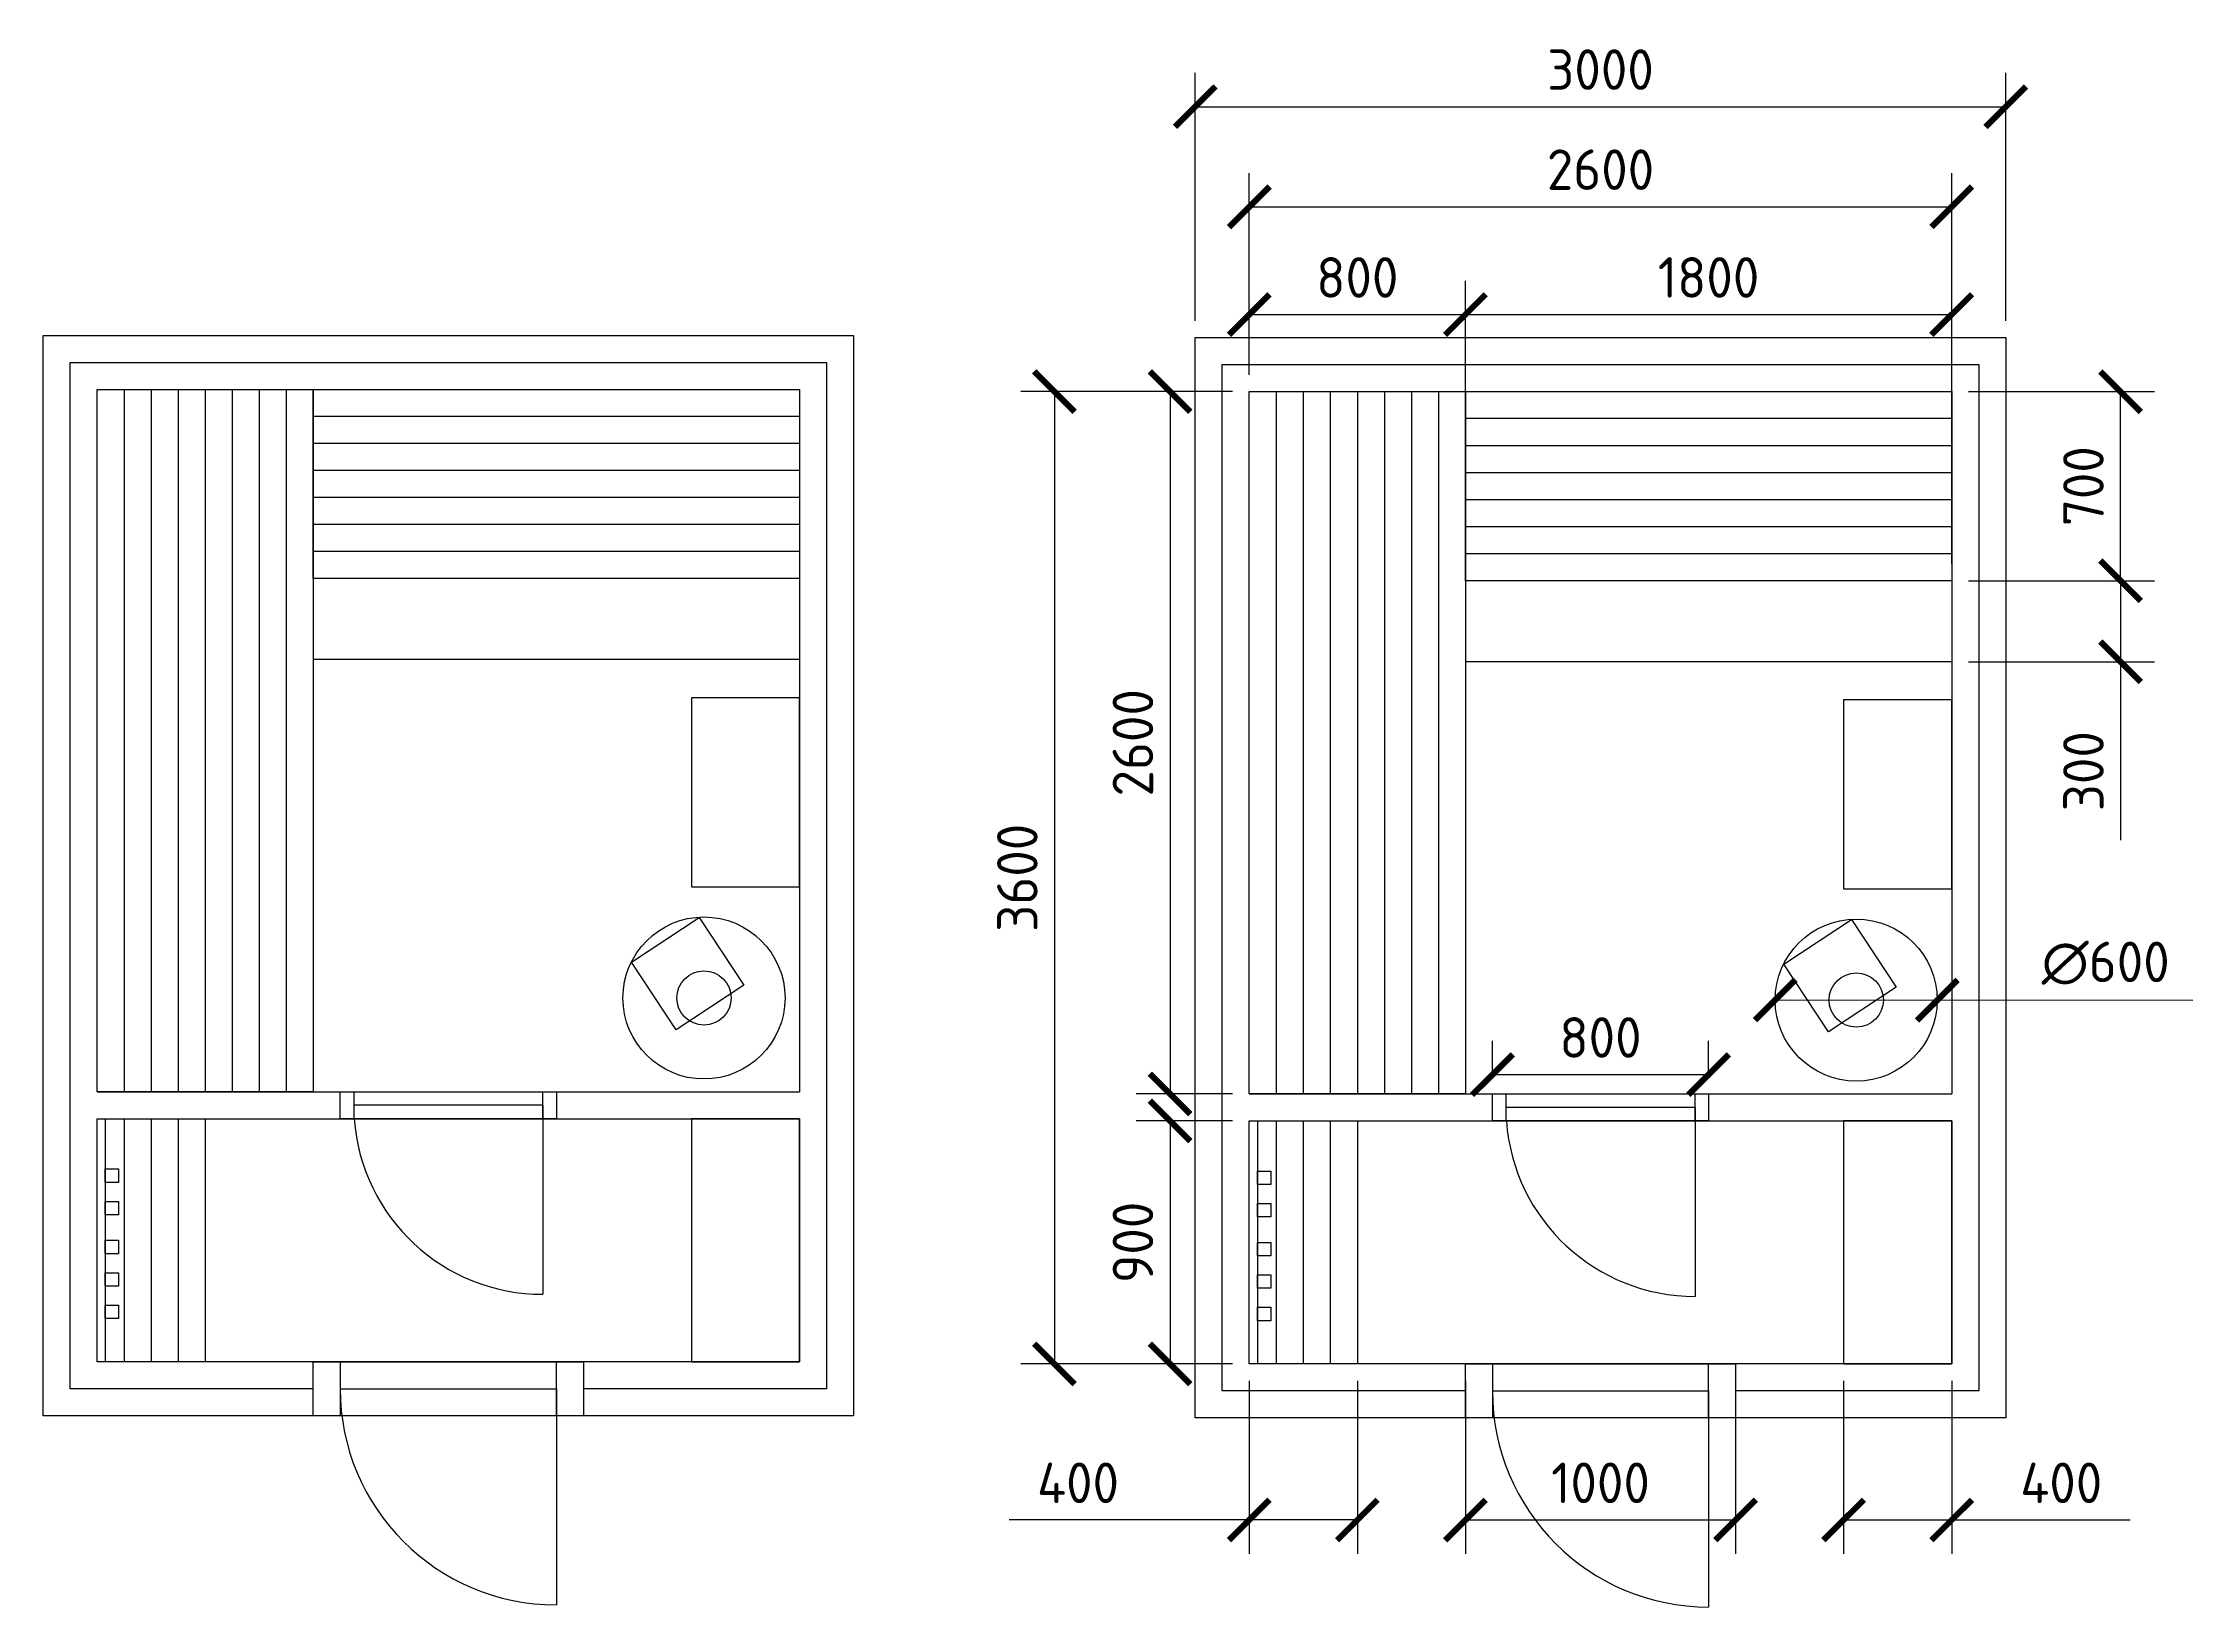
# Model space of a CAD drawing. Header units: millimetres. Extents: x -14813 to 141433, y -60308 to 84383.
# Drawn here: x -10024 to -2066, y 13647 to 19438 of the extents above; entities that cross this region are included whole.
import ezdxf

# ---------------------------------------------------------------- set-up
doc = ezdxf.new("R2010")
doc.units = ezdxf.units.MM
for name, color, linetype, lineweight in [('двери', 5, 'Continuous', 25), ('мебель', 44, 'Continuous', 25), ('оборудование', 30, 'Continuous', 25), ('размер', 1, 'Continuous', 25), ('стены', 7, 'Continuous', 25)]:
    doc.layers.add(name, color=color, linetype=linetype, lineweight=lineweight)
doc.styles.add('Аннотативный', font='')
doc.styles.get('Аннотативный').set_extended_font_data('GOST Common')
doc.dimstyles.new('Аннотативный', dxfattribs={"dimscale": 0, "dimtxt": 1.5, "dimasz": 1.5, "dimexe": 1.25, "dimexo": 0.625, "dimtad": 1, "dimdec": 0, "dimtxsty": 'Аннотативный', "dimblk": 'ARCHTICK', "dimcen": 2.5, "dimadec": 0, "dimazin": 0, "dimtfac": 1, "dimtdec": 0, "dimtmove": 0, "dimatfit": 3, "dimldrblk": 'CLOSEDBLANK', "dimfxl": 1, "dimarcsym": 0})

# ---------------------------------------------------------------- blocks, each defined once
blk = doc.blocks.new('_ArchTick')
at = {"color": 0, "linetype": 'ByBlock', "const_width": 0.15}
blk.add_lwpolyline([(-0.5, -0.5), (0.5, 0.5)], dxfattribs=at)
blk = doc.blocks.new('*D104')
at = {"layer": 'Defpoints', "color": 0, "transparency": 16777216}
for p in [(-2758.8, 19202.2), (-5758.8, 18347.2), (-2758.8, 18347.2)]:
    blk.add_point(p, dxfattribs=at)
at = {"layer": 'размер', "color": 0, "lineweight": -2, "transparency": 16777216}
for p, q in [((-5758.8, 18409.7), (-5758.8, 19327.2)), ((-2758.8, 18409.7), (-2758.8, 19327.2)), ((-5758.8, 19202.2), (-2758.8, 19202.2))]:
    blk.add_line(p, q, dxfattribs=at)
at = {"layer": 'размер', "color": 0, "lineweight": -2, "transparency": 16777216, "xscale": 150, "yscale": 150, "zscale": 150, "rotation": 180}
blk.add_blockref('_ArchTick', (-5758.8, 19202.2), dxfattribs=at)
at = {"layer": 'размер', "color": 0, "lineweight": -2, "transparency": 16777216, "xscale": 150, "yscale": 150, "zscale": 150}
blk.add_blockref('_ArchTick', (-2758.8, 19202.2), dxfattribs=at)
at = {"layer": 'размер', "color": 0, "transparency": 16777216, "insert": (-4258.8, 19339.7), "char_height": 150, "attachment_point": 5, "style": 'Аннотативный'}
blk.add_mtext('3000', dxfattribs=at)
blk = doc.blocks.new('_ClosedBlank')
at = {"color": 0, "linetype": 'ByBlock', "lineweight": -2}
for p, q in [((-1, 0.2), (0, 0)), ((-1, 0.2), (-1, -0.2)), ((0, 0), (-1, -0.2))]:
    blk.add_line(p, q, dxfattribs=at)
blk = doc.blocks.new('*D106')
at = {"layer": 'Defpoints', "color": 0, "transparency": 16777216}
for p in [(-2958.8, 18831.7), (-5558.8, 18147.2), (-2958.8, 18147.2)]:
    blk.add_point(p, dxfattribs=at)
at = {"layer": 'размер', "color": 0, "lineweight": -2, "transparency": 16777216}
for p, q in [((-5558.8, 18209.7), (-5558.8, 18956.7)), ((-2958.8, 18209.7), (-2958.8, 18956.7)), ((-5558.8, 18831.7), (-2958.8, 18831.7))]:
    blk.add_line(p, q, dxfattribs=at)
at = {"layer": 'размер', "color": 0, "lineweight": -2, "transparency": 16777216, "xscale": 150, "yscale": 150, "zscale": 150, "rotation": 180}
blk.add_blockref('_ArchTick', (-5558.8, 18831.7), dxfattribs=at)
at = {"layer": 'размер', "color": 0, "lineweight": -2, "transparency": 16777216, "xscale": 150, "yscale": 150, "zscale": 150}
blk.add_blockref('_ArchTick', (-2958.8, 18831.7), dxfattribs=at)
at = {"layer": 'размер', "color": 0, "transparency": 16777216, "insert": (-4258.8, 18969.2), "char_height": 150, "attachment_point": 5, "style": 'Аннотативный'}
blk.add_mtext('2600', dxfattribs=at)
blk = doc.blocks.new('*D107')
at = {"layer": 'Defpoints', "color": 0, "transparency": 16777216}
for p in [(-5558.8, 18147.2), (-6279.8, 14547.2), (-5558.8, 14547.2)]:
    blk.add_point(p, dxfattribs=at)
at = {"layer": 'размер', "color": 0, "lineweight": -2, "transparency": 16777216}
for p, q in [((-5621.3, 18147.2), (-6404.8, 18147.2)), ((-6279.8, 18147.2), (-6279.8, 14547.2)), ((-5621.3, 14547.2), (-6404.8, 14547.2))]:
    blk.add_line(p, q, dxfattribs=at)
at = {"layer": 'размер', "color": 0, "lineweight": -2, "transparency": 16777216, "xscale": 150, "yscale": 150, "zscale": 150}
for p, rotation in [((-6279.8, 18147.2), 90), ((-6279.8, 14547.2), 270)]:
    blk.add_blockref('_ArchTick', p, dxfattribs=dict(at, rotation=rotation))
at = {"layer": 'размер', "color": 0, "transparency": 16777216, "insert": (-6417.3, 16347.2), "char_height": 150, "attachment_point": 5, "rotation": 90, "style": 'Аннотативный'}
blk.add_mtext('3600', dxfattribs=at)
blk = doc.blocks.new('*D108')
at = {"layer": 'Defpoints', "color": 0, "transparency": 16777216}
for p in [(-4758.8, 18432.6), (-5558.8, 18147.2), (-4758.8, 18147.2)]:
    blk.add_point(p, dxfattribs=at)
at = {"layer": 'размер', "color": 0, "lineweight": -2, "transparency": 16777216}
for p, q in [((-5558.8, 18209.7), (-5558.8, 18557.6)), ((-4758.8, 18209.7), (-4758.8, 18557.6)), ((-5558.8, 18432.6), (-4758.8, 18432.6))]:
    blk.add_line(p, q, dxfattribs=at)
at = {"layer": 'размер', "color": 0, "lineweight": -2, "transparency": 16777216, "xscale": 150, "yscale": 150, "zscale": 150, "rotation": 180}
blk.add_blockref('_ArchTick', (-5558.8, 18432.6), dxfattribs=at)
at = {"layer": 'размер', "color": 0, "lineweight": -2, "transparency": 16777216, "xscale": 150, "yscale": 150, "zscale": 150}
blk.add_blockref('_ArchTick', (-4758.8, 18432.6), dxfattribs=at)
at = {"layer": 'размер', "color": 0, "transparency": 16777216, "insert": (-5158.8, 18570.1), "char_height": 150, "attachment_point": 5, "style": 'Аннотативный'}
blk.add_mtext('800', dxfattribs=at)
blk = doc.blocks.new('*D109')
at = {"layer": 'Defpoints', "color": 0, "transparency": 16777216}
for p in [(-5558.8, 18147.2), (-5852, 15547.2), (-5558.8, 15547.2)]:
    blk.add_point(p, dxfattribs=at)
at = {"layer": 'размер', "color": 0, "lineweight": -2, "transparency": 16777216}
for p, q in [((-5621.3, 18147.2), (-5977, 18147.2)), ((-5852, 18147.2), (-5852, 15547.2)), ((-5621.3, 15547.2), (-5977, 15547.2))]:
    blk.add_line(p, q, dxfattribs=at)
at = {"layer": 'размер', "color": 0, "lineweight": -2, "transparency": 16777216, "xscale": 150, "yscale": 150, "zscale": 150}
for p, rotation in [((-5852, 18147.2), 90), ((-5852, 15547.2), 270)]:
    blk.add_blockref('_ArchTick', p, dxfattribs=dict(at, rotation=rotation))
at = {"layer": 'размер', "color": 0, "transparency": 16777216, "insert": (-5989.5, 16847.2), "char_height": 150, "attachment_point": 5, "rotation": 90, "style": 'Аннотативный'}
blk.add_mtext('2600', dxfattribs=at)
blk = doc.blocks.new('*D110')
at = {"layer": 'Defpoints', "color": 0, "transparency": 16777216}
for p in [(-5558.8, 15447.2), (-5852, 14547.2), (-5558.8, 14547.2)]:
    blk.add_point(p, dxfattribs=at)
at = {"layer": 'размер', "color": 0, "lineweight": -2, "transparency": 16777216}
for p, q in [((-5621.3, 15447.2), (-5977, 15447.2)), ((-5852, 15447.2), (-5852, 14547.2)), ((-5621.3, 14547.2), (-5977, 14547.2))]:
    blk.add_line(p, q, dxfattribs=at)
at = {"layer": 'размер', "color": 0, "lineweight": -2, "transparency": 16777216, "xscale": 150, "yscale": 150, "zscale": 150}
for p, rotation in [((-5852, 15447.2), 90), ((-5852, 14547.2), 270)]:
    blk.add_blockref('_ArchTick', p, dxfattribs=dict(at, rotation=rotation))
at = {"layer": 'размер', "color": 0, "transparency": 16777216, "insert": (-5989.5, 14997.2), "char_height": 150, "attachment_point": 5, "rotation": 90, "style": 'Аннотативный'}
blk.add_mtext('900', dxfattribs=at)
blk = doc.blocks.new('*D111')
at = {"layer": 'Defpoints', "color": 0, "transparency": 16777216}
for p in [(-3858.8, 15618.5), (-4658.8, 15547.2), (-3858.8, 15547.2)]:
    blk.add_point(p, dxfattribs=at)
at = {"layer": 'размер', "color": 0, "lineweight": -2, "transparency": 16777216}
for p, q in [((-4658.8, 15609.7), (-4658.8, 15743.5)), ((-3858.8, 15609.7), (-3858.8, 15743.5)), ((-4658.8, 15618.5), (-3858.8, 15618.5))]:
    blk.add_line(p, q, dxfattribs=at)
at = {"layer": 'размер', "color": 0, "lineweight": -2, "transparency": 16777216, "xscale": 150, "yscale": 150, "zscale": 150, "rotation": 180}
blk.add_blockref('_ArchTick', (-4658.8, 15618.5), dxfattribs=at)
at = {"layer": 'размер', "color": 0, "lineweight": -2, "transparency": 16777216, "xscale": 150, "yscale": 150, "zscale": 150}
blk.add_blockref('_ArchTick', (-3858.8, 15618.5), dxfattribs=at)
at = {"layer": 'размер', "color": 0, "transparency": 16777216, "insert": (-4258.8, 15756), "char_height": 150, "attachment_point": 5, "style": 'Аннотативный'}
blk.add_mtext('800', dxfattribs=at)
blk = doc.blocks.new('*D112')
at = {"layer": 'Defpoints', "color": 0, "transparency": 16777216}
for p in [(-5558.8, 14547.2), (-5158.8, 14547.2), (-5158.8, 13969.5)]:
    blk.add_point(p, dxfattribs=at)
at = {"layer": 'размер', "color": 0, "lineweight": -2, "transparency": 16777216}
for p, q in [((-5558.8, 14484.7), (-5558.8, 13844.5)), ((-5158.8, 14484.7), (-5158.8, 13844.5)), ((-5558.8, 13969.5), (-6448, 13969.5)), ((-5158.8, 13969.5), (-5558.8, 13969.5))]:
    blk.add_line(p, q, dxfattribs=at)
at = {"layer": 'размер', "color": 0, "lineweight": -2, "transparency": 16777216, "xscale": 150, "yscale": 150, "zscale": 150, "rotation": 180}
blk.add_blockref('_ArchTick', (-5558.8, 13969.5), dxfattribs=at)
at = {"layer": 'размер', "color": 0, "lineweight": -2, "transparency": 16777216, "xscale": 150, "yscale": 150, "zscale": 150}
blk.add_blockref('_ArchTick', (-5158.8, 13969.5), dxfattribs=at)
at = {"layer": 'размер', "color": 0, "transparency": 16777216, "insert": (-6192.7, 14107), "char_height": 150, "attachment_point": 5, "style": 'Аннотативный'}
blk.add_mtext('400', dxfattribs=at)
blk = doc.blocks.new('*D113')
at = {"layer": 'Defpoints', "color": 0, "transparency": 16777216}
for p in [(-4758.8, 14547.2), (-3758.8, 14547.2), (-3758.8, 13969.5)]:
    blk.add_point(p, dxfattribs=at)
at = {"layer": 'размер', "color": 0, "lineweight": -2, "transparency": 16777216}
for p, q in [((-4758.8, 14484.7), (-4758.8, 13844.5)), ((-3758.8, 14484.7), (-3758.8, 13844.5)), ((-4758.8, 13969.5), (-3758.8, 13969.5))]:
    blk.add_line(p, q, dxfattribs=at)
at = {"layer": 'размер', "color": 0, "lineweight": -2, "transparency": 16777216, "xscale": 150, "yscale": 150, "zscale": 150, "rotation": 180}
blk.add_blockref('_ArchTick', (-4758.8, 13969.5), dxfattribs=at)
at = {"layer": 'размер', "color": 0, "lineweight": -2, "transparency": 16777216, "xscale": 150, "yscale": 150, "zscale": 150}
blk.add_blockref('_ArchTick', (-3758.8, 13969.5), dxfattribs=at)
at = {"layer": 'размер', "color": 0, "transparency": 16777216, "insert": (-4258.8, 14107), "char_height": 150, "attachment_point": 5, "style": 'Аннотативный'}
blk.add_mtext('1000', dxfattribs=at)
blk = doc.blocks.new('*D114')
at = {"layer": 'Defpoints', "color": 0, "transparency": 16777216}
for p in [(-3358.8, 14547.2), (-2958.8, 14547.2), (-2958.8, 13969.5)]:
    blk.add_point(p, dxfattribs=at)
at = {"layer": 'размер', "color": 0, "lineweight": -2, "transparency": 16777216}
for p, q in [((-3358.8, 14484.7), (-3358.8, 13844.5)), ((-2958.8, 14484.7), (-2958.8, 13844.5)), ((-3358.8, 13969.5), (-2958.8, 13969.5)), ((-2958.8, 13969.5), (-2298, 13969.5))]:
    blk.add_line(p, q, dxfattribs=at)
at = {"layer": 'размер', "color": 0, "lineweight": -2, "transparency": 16777216, "xscale": 150, "yscale": 150, "zscale": 150, "rotation": 180}
blk.add_blockref('_ArchTick', (-3358.8, 13969.5), dxfattribs=at)
at = {"layer": 'размер', "color": 0, "lineweight": -2, "transparency": 16777216, "xscale": 150, "yscale": 150, "zscale": 150}
blk.add_blockref('_ArchTick', (-2958.8, 13969.5), dxfattribs=at)
at = {"layer": 'размер', "color": 0, "transparency": 16777216, "insert": (-2553.4, 14107), "char_height": 150, "attachment_point": 5, "style": 'Аннотативный'}
blk.add_mtext('400', dxfattribs=at)
blk = doc.blocks.new('*D115')
at = {"layer": 'Defpoints', "color": 0, "transparency": 16777216}
for p in [(-3612.2, 15894.8), (-3012.2, 15894.2)]:
    blk.add_point(p, dxfattribs=at)
at = {"layer": 'размер', "color": 0, "lineweight": -2, "transparency": 16777216}
for p in [(-3612.2, 15894.8), (-2065.8, 15893.1)]:
    blk.add_line(p, (-3012.2, 15894.2), dxfattribs=at)
at = {"layer": 'размер', "color": 0, "lineweight": -2, "transparency": 16777216, "xscale": 150, "yscale": 150, "zscale": 150}
for p, rotation in [((-3612.2, 15894.8), 359.9385579552658), ((-3012.2, 15894.2), 179.9385579552658)]:
    blk.add_blockref('_ArchTick', p, dxfattribs=dict(at, rotation=rotation))
at = {"layer": 'размер', "color": 0, "transparency": 16777216, "insert": (-2388.8, 16031), "char_height": 150, "attachment_point": 5, "rotation": 359.93856, "style": 'Аннотативный'}
blk.add_mtext('∅600', dxfattribs=at)
blk = doc.blocks.new('*D116')
at = {"layer": 'Defpoints', "color": 0, "transparency": 16777216}
for p in [(-2958.8, 17447.2), (-2958.8, 17147.2), (-2333.8, 17147.2)]:
    blk.add_point(p, dxfattribs=at)
at = {"layer": 'размер', "color": 0, "lineweight": -2, "transparency": 16777216}
for p, q in [((-2896.3, 17447.2), (-2208.8, 17447.2)), ((-2333.8, 17447.2), (-2333.8, 17147.2)), ((-2896.3, 17147.2), (-2208.8, 17147.2)), ((-2333.8, 17147.2), (-2333.8, 16486.5))]:
    blk.add_line(p, q, dxfattribs=at)
at = {"layer": 'размер', "color": 0, "lineweight": -2, "transparency": 16777216, "xscale": 150, "yscale": 150, "zscale": 150}
for p, rotation in [((-2333.8, 17447.2), 90), ((-2333.8, 17147.2), 270)]:
    blk.add_blockref('_ArchTick', p, dxfattribs=dict(at, rotation=rotation))
at = {"layer": 'размер', "color": 0, "transparency": 16777216, "insert": (-2471.3, 16741.9), "char_height": 150, "attachment_point": 5, "rotation": 90, "style": 'Аннотативный'}
blk.add_mtext('300', dxfattribs=at)
blk = doc.blocks.new('*D117')
at = {"layer": 'Defpoints', "color": 0, "transparency": 16777216}
for p in [(-2958.8, 18147.2), (-2333.8, 18147.2), (-2958.8, 17447.2)]:
    blk.add_point(p, dxfattribs=at)
at = {"layer": 'размер', "color": 0, "lineweight": -2, "transparency": 16777216}
for p, q in [((-2896.3, 18147.2), (-2208.8, 18147.2)), ((-2333.8, 17447.2), (-2333.8, 18147.2)), ((-2896.3, 17447.2), (-2208.8, 17447.2))]:
    blk.add_line(p, q, dxfattribs=at)
at = {"layer": 'размер', "color": 0, "lineweight": -2, "transparency": 16777216, "xscale": 150, "yscale": 150, "zscale": 150}
for p, rotation in [((-2333.8, 18147.2), 90), ((-2333.8, 17447.2), 270)]:
    blk.add_blockref('_ArchTick', p, dxfattribs=dict(at, rotation=rotation))
at = {"layer": 'размер', "color": 0, "transparency": 16777216, "insert": (-2471.3, 17797.2), "char_height": 150, "attachment_point": 5, "rotation": 90, "style": 'Аннотативный'}
blk.add_mtext('700', dxfattribs=at)
blk = doc.blocks.new('*D118')
at = {"layer": 'Defpoints', "color": 0, "transparency": 16777216}
for p in [(-2958.8, 18432.6), (-4758.8, 17447.2), (-2958.8, 17447.2)]:
    blk.add_point(p, dxfattribs=at)
at = {"layer": 'размер', "color": 0, "lineweight": -2, "transparency": 16777216}
for p, q in [((-4758.8, 17509.7), (-4758.8, 18557.6)), ((-2958.8, 17509.7), (-2958.8, 18557.6)), ((-4758.8, 18432.6), (-2958.8, 18432.6))]:
    blk.add_line(p, q, dxfattribs=at)
at = {"layer": 'размер', "color": 0, "lineweight": -2, "transparency": 16777216, "xscale": 150, "yscale": 150, "zscale": 150, "rotation": 180}
blk.add_blockref('_ArchTick', (-4758.8, 18432.6), dxfattribs=at)
at = {"layer": 'размер', "color": 0, "lineweight": -2, "transparency": 16777216, "xscale": 150, "yscale": 150, "zscale": 150}
blk.add_blockref('_ArchTick', (-2958.8, 18432.6), dxfattribs=at)
at = {"layer": 'размер', "color": 0, "transparency": 16777216, "insert": (-3858.8, 18570.1), "char_height": 150, "attachment_point": 5, "style": 'Аннотативный'}
blk.add_mtext('1800', dxfattribs=at)

msp = doc.modelspace()

# ---------------------------------------------------------------- linework, layer by layer
at = {"layer": 'двери'}
for p, q in [((-8923.6, 14455), (-8123.6, 14455)), ((-8123.6, 14455), (-8123.6, 13655)), ((-4658.8, 14447.2), (-3858.8, 14447.2)), ((-3858.8, 14447.2), (-3858.8, 13647.2))]:
    msp.add_line(p, q, dxfattribs=at)
for points in [[(-8523.6, 15555), (-8123.6, 15555), (-8123.6, 15455), (-8923.6, 15455), (-8923.6, 15555), (-8123.6, 15555)], [(-8923.6, 15555), (-8873.6, 15555), (-8873.6, 15455), (-8923.6, 15455), (-8923.6, 15555)], [(-8173.6, 15555), (-8123.6, 15555), (-8123.6, 15455), (-8173.6, 15455), (-8173.6, 15555)], [(-4258.8, 15547.2), (-3858.8, 15547.2), (-3858.8, 15447.2), (-4658.8, 15447.2), (-4658.8, 15547.2), (-3858.8, 15547.2)], [(-4658.8, 15547.2), (-4608.8, 15547.2), (-4608.8, 15447.2), (-4658.8, 15447.2), (-4658.8, 15547.2)], [(-3908.8, 15547.2), (-3858.8, 15547.2), (-3858.8, 15447.2), (-3908.8, 15447.2), (-3908.8, 15547.2)], [(-8173.6, 15505), (-8873.6, 15505)], [(-8173.6, 15505), (-8173.6, 14805)], [(-3908.8, 15497.2), (-4608.8, 15497.2)], [(-3908.8, 15497.2), (-3908.8, 14797.2)], [(-8523.6, 14555), (-8023.6, 14555), (-8023.6, 14355), (-9023.6, 14355), (-9023.6, 14555), (-8023.6, 14555)], [(-9023.6, 14555), (-8923.6, 14555), (-8923.6, 14355), (-9023.6, 14355), (-9023.6, 14555)], [(-8123.6, 14555), (-8023.6, 14555), (-8023.6, 14355), (-8123.6, 14355), (-8123.6, 14555)], [(-4258.8, 14547.2), (-3758.8, 14547.2), (-3758.8, 14347.2), (-4758.8, 14347.2), (-4758.8, 14547.2), (-3758.8, 14547.2)], [(-4758.8, 14547.2), (-4658.8, 14547.2), (-4658.8, 14347.2), (-4758.8, 14347.2), (-4758.8, 14547.2)], [(-3858.8, 14547.2), (-3758.8, 14547.2), (-3758.8, 14347.2), (-3858.8, 14347.2), (-3858.8, 14547.2)]]:
    msp.add_lwpolyline(points, dxfattribs=at)
for centre, radius, start in [((-8173.6, 15505), 700, 184.09604), ((-3908.8, 15497.2), 700, 184.09604), ((-8123.6, 14455), 800, 180), ((-3858.8, 14447.2), 800, 180)]:
    msp.add_arc(centre, radius, start, 270, dxfattribs=at)
at = {"layer": 'мебель'}
for p, q in [((-9723.6, 18155), (-9723.6, 15555)), ((-9723.6, 18155), (-9723.6, 15555)), ((-9623.6, 18155), (-9623.6, 15555)), ((-9523.6, 18155), (-9523.6, 15555)), ((-9523.6, 18155), (-9523.6, 15555)), ((-9523.6, 18155), (-9523.6, 15555)), ((-9423.6, 18155), (-9423.6, 15555)), ((-9323.6, 18155), (-9323.6, 15555)), ((-9223.6, 18155), (-9223.6, 15555)), ((-9123.6, 18155), (-9123.6, 15555)), ((-5458.8, 18147.2), (-5458.8, 15547.2)), ((-5458.8, 18147.2), (-5458.8, 15547.2)), ((-5358.8, 18147.2), (-5358.8, 15547.2)), ((-5258.8, 18147.2), (-5258.8, 15547.2)), ((-5258.8, 18147.2), (-5258.8, 15547.2)), ((-5258.8, 18147.2), (-5258.8, 15547.2)), ((-5158.8, 18147.2), (-5158.8, 15547.2)), ((-5058.8, 18147.2), (-5058.8, 15547.2)), ((-4958.8, 18147.2), (-4958.8, 15547.2)), ((-4858.8, 18147.2), (-4858.8, 15547.2)), ((-7223.6, 18055), (-9023.6, 18055)), ((-2958.8, 18047.2), (-4758.8, 18047.2)), ((-7223.6, 17955), (-9023.6, 17955)), ((-2958.8, 17947.2), (-4758.8, 17947.2)), ((-7223.6, 17855), (-9023.6, 17855)), ((-2958.8, 17847.2), (-4758.8, 17847.2)), ((-7223.6, 17755), (-9023.6, 17755)), ((-2958.8, 17747.2), (-4758.8, 17747.2)), ((-7223.6, 17655), (-9023.6, 17655)), ((-2958.8, 17647.2), (-4758.8, 17647.2)), ((-7223.6, 17555), (-9023.6, 17555)), ((-2958.8, 17547.2), (-4758.8, 17547.2)), ((-7223.6, 17155), (-9023.6, 17155)), ((-2958.8, 17147.2), (-4758.8, 17147.2)), ((-9723.6, 15455), (-9723.6, 14555)), ((-9623.6, 15455), (-9623.6, 14555)), ((-9523.6, 15455), (-9523.6, 14555)), ((-5458.8, 15447.2), (-5458.8, 14547.2)), ((-5358.8, 15447.2), (-5358.8, 14547.2)), ((-5258.8, 15447.2), (-5258.8, 14547.2))]:
    msp.add_line(p, q, dxfattribs=at)
for points in [[(-9823.6, 18155), (-9023.6, 18155), (-9023.6, 15555), (-9823.6, 15555), (-9823.6, 18155)], [(-9023.6, 18155), (-7223.6, 18155), (-7223.6, 17455), (-9023.6, 17455), (-9023.6, 18155)], [(-5558.8, 18147.2), (-4758.8, 18147.2), (-4758.8, 15547.2), (-5558.8, 15547.2), (-5558.8, 18147.2)], [(-4758.8, 18147.2), (-2958.8, 18147.2), (-2958.8, 17447.2), (-4758.8, 17447.2), (-4758.8, 18147.2)], [(-9823.6, 15455), (-9423.6, 15455), (-9423.6, 14555), (-9823.6, 14555), (-9823.6, 15455)], [(-9823.6, 15455), (-9793.6, 15455), (-9793.6, 14555), (-9823.6, 14555), (-9823.6, 15455)], [(-7223.6, 15455), (-7623.6, 15455), (-7623.6, 14555), (-7223.6, 14555), (-7223.6, 15455)], [(-5558.8, 15447.2), (-5158.8, 15447.2), (-5158.8, 14547.2), (-5558.8, 14547.2), (-5558.8, 15447.2)], [(-5558.8, 15447.2), (-5528.8, 15447.2), (-5528.8, 14547.2), (-5558.8, 14547.2), (-5558.8, 15447.2)], [(-2958.8, 15447.2), (-3358.8, 15447.2), (-3358.8, 14547.2), (-2958.8, 14547.2), (-2958.8, 15447.2)], [(-9793.6, 15269.1), (-9743.6, 15269.1), (-9743.6, 15219.1), (-9793.6, 15219.1), (-9793.6, 15269.1)], [(-5528.8, 15261.3), (-5478.8, 15261.3), (-5478.8, 15211.3), (-5528.8, 15211.3), (-5528.8, 15261.3)], [(-9793.6, 15149.1), (-9743.6, 15149.1), (-9743.6, 15099.1), (-9793.6, 15099.1), (-9793.6, 15149.1)], [(-5528.8, 15141.3), (-5478.8, 15141.3), (-5478.8, 15091.3), (-5528.8, 15091.3), (-5528.8, 15141.3)], [(-9793.6, 15005), (-9743.6, 15005), (-9743.6, 14955), (-9793.6, 14955), (-9793.6, 15005)], [(-9793.6, 15005), (-9743.6, 15005), (-9743.6, 14955), (-9793.6, 14955), (-9793.6, 15005)], [(-9793.6, 15005), (-9743.6, 15005), (-9743.6, 14955), (-9793.6, 14955), (-9793.6, 15005)], [(-5528.8, 14997.2), (-5478.8, 14997.2), (-5478.8, 14947.2), (-5528.8, 14947.2), (-5528.8, 14997.2)], [(-5528.8, 14997.2), (-5478.8, 14997.2), (-5478.8, 14947.2), (-5528.8, 14947.2), (-5528.8, 14997.2)], [(-5528.8, 14997.2), (-5478.8, 14997.2), (-5478.8, 14947.2), (-5528.8, 14947.2), (-5528.8, 14997.2)], [(-9793.6, 14885), (-9743.6, 14885), (-9743.6, 14835), (-9793.6, 14835), (-9793.6, 14885)], [(-5528.8, 14877.2), (-5478.8, 14877.2), (-5478.8, 14827.2), (-5528.8, 14827.2), (-5528.8, 14877.2)], [(-9793.6, 14765), (-9743.6, 14765), (-9743.6, 14715), (-9793.6, 14715), (-9793.6, 14765)], [(-5528.8, 14757.2), (-5478.8, 14757.2), (-5478.8, 14707.2), (-5528.8, 14707.2), (-5528.8, 14757.2)]]:
    msp.add_lwpolyline(points, dxfattribs=at)
at = {"layer": 'оборудование'}
for points in [[(-7223.6, 17013.7), (-7623.6, 17013.7), (-7623.6, 16313.7), (-7223.6, 16313.7), (-7223.6, 17013.7)], [(-2958.8, 17006), (-3358.8, 17006), (-3358.8, 16306), (-2958.8, 16306), (-2958.8, 17006)], [(-7429.7, 15949.9), (-7680, 15784.6), (-7845.3, 16035), (-7595, 16200.3), (-7429.7, 15949.9)], [(-3164.8, 15942.1), (-3415.1, 15776.8), (-3580.4, 16027.2), (-3330.1, 16192.5), (-3164.8, 15942.1)]]:
    msp.add_lwpolyline(points, dxfattribs=at)
for centre, radius in [((-7577.1, 15902.3), 300), ((-3312.2, 15894.5), 300), ((-7577.1, 15902.3), 100.5), ((-3312.2, 15894.5), 100.5)]:
    msp.add_circle(centre, radius, dxfattribs=at)
at = {"layer": 'стены'}
for points in [[(-10023.6, 18355), (-7023.6, 18355), (-7023.6, 14355), (-10023.6, 14355), (-10023.6, 18355)], [(-5758.8, 18347.2), (-2758.8, 18347.2), (-2758.8, 14347.2), (-5758.8, 14347.2), (-5758.8, 18347.2)], [(-9023.6, 14455), (-9923.6, 14455), (-9923.6, 18255), (-7123.6, 18255), (-7123.6, 14455), (-8023.6, 14455)], [(-4758.8, 14447.2), (-5658.8, 14447.2), (-5658.8, 18247.2), (-2858.8, 18247.2), (-2858.8, 14447.2), (-3758.8, 14447.2)], [(-9823.6, 15555), (-9823.6, 18155), (-7223.6, 18155), (-7223.6, 15555)], [(-5558.8, 15547.2), (-5558.8, 18147.2), (-2958.8, 18147.2), (-2958.8, 15547.2)], [(-9823.6, 15555), (-7223.6, 15555)], [(-5558.8, 15547.2), (-2958.8, 15547.2)], [(-7223.6, 15455), (-7223.6, 14555), (-9823.6, 14555), (-9823.6, 15455)], [(-9823.6, 15455), (-7223.6, 15455)], [(-5558.8, 15447.2), (-2958.8, 15447.2)], [(-2958.8, 15447.2), (-2958.8, 14547.2), (-5558.8, 14547.2), (-5558.8, 15447.2)]]:
    msp.add_lwpolyline(points, dxfattribs=at)

# ---------------------------------------------------------------- dimensions: what is measured, and where the dimension line sits
at = {"layer": 'размер'}
for base, p1, p2, picture, middle in [((-2758.8, 19202.2), (-5758.8, 18347.2), (-2758.8, 18347.2), '*D104', (-4258.8, 19339.7)), ((-2958.8, 18831.7), (-5558.8, 18147.2), (-2958.8, 18147.2), '*D106', (-4258.8, 18969.2)), ((-4758.8, 18432.6), (-5558.8, 18147.2), (-4758.8, 18147.2), '*D108', (-5158.8, 18570.1)), ((-2958.8, 18432.6), (-4758.8, 17447.2), (-2958.8, 17447.2), '*D118', (-3858.8, 18570.1)), ((-3858.8, 15618.5), (-4658.8, 15547.2), (-3858.8, 15547.2), '*D111', (-4258.8, 15756)), ((-3758.8, 13969.5), (-4758.8, 14547.2), (-3758.8, 14547.2), '*D113', (-4258.8, 14107)), ((-2958.8, 13969.5), (-3358.8, 14547.2), (-2958.8, 14547.2), '*D114', (-2553.4, 14107))]:
    dim = msp.add_linear_dim(base=base, p1=p1, p2=p2, dimstyle='Аннотативный', dxfattribs=at)
    dim.commit()
    dim.dimension.update_dxf_attribs({"geometry": picture, "text_midpoint": middle})
for base, p1, p2, picture, middle in [((-6279.8, 14547.2), (-5558.8, 18147.2), (-5558.8, 14547.2), '*D107', (-6417.3, 16347.2)), ((-2333.8, 18147.2), (-2958.8, 17447.2), (-2958.8, 18147.2), '*D117', (-2471.3, 17797.2)), ((-2333.8, 17147.2), (-2958.8, 17447.2), (-2958.8, 17147.2), '*D116', (-2471.3, 16741.9)), ((-5852, 14547.2), (-5558.8, 15447.2), (-5558.8, 14547.2), '*D110', (-5989.5, 14997.2))]:
    dim = msp.add_linear_dim(base=base, p1=p1, p2=p2, angle=90, dimstyle='Аннотативный', dxfattribs=at)
    dim.commit()
    dim.dimension.update_dxf_attribs({"geometry": picture, "text_midpoint": middle})
dim = msp.add_aligned_dim(p1=(-5558.8, 18147.2), p2=(-5558.8, 15547.2), distance=-293.3, dimstyle='Аннотативный', dxfattribs=at)
dim.commit()
dim.dimension.update_dxf_attribs({"geometry": '*D109', "text_midpoint": (-5989.5, 16847.2)})
dim = msp.add_diameter_dim_2p(p1=(-3612.2, 15894.8), p2=(-3012.2, 15894.2), dimstyle='Аннотативный', dxfattribs=at)
dim.commit()
dim.dimension.update_dxf_attribs({"geometry": '*D115', "text_midpoint": (-2388.8, 16031)})
dim = msp.add_linear_dim(base=(-5158.8, 13969.5), p1=(-5558.8, 14547.2), p2=(-5158.8, 14547.2), dimstyle='Аннотативный', dxfattribs=at)
dim.commit()
dim.dimension.update_dxf_attribs({"geometry": '*D112', "text_midpoint": (-6192.7, 13969.5), "dimtype": 160})

doc.saveas('drawing.dxf')
